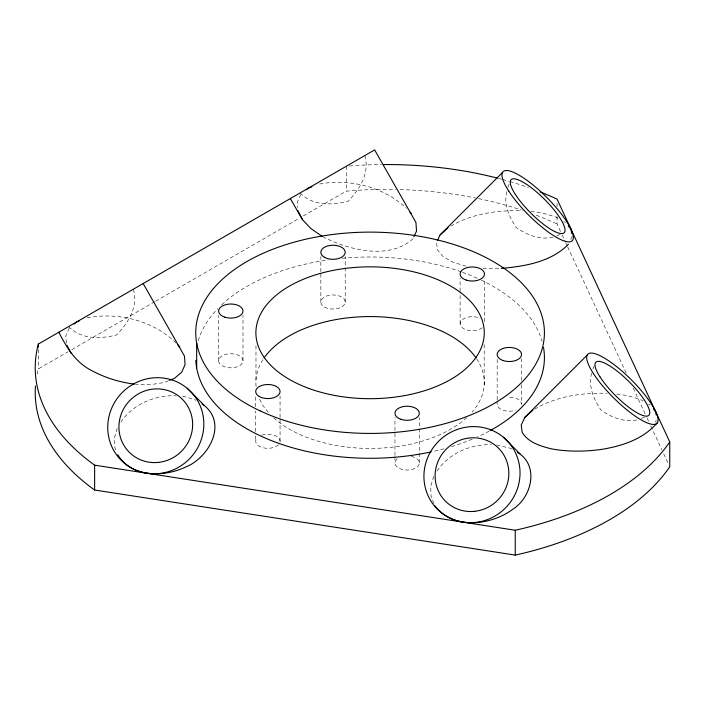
<?xml version="1.0" encoding="UTF-8"?>
<svg xmlns="http://www.w3.org/2000/svg" width="705" height="705" viewBox="0 0 705 705"><rect width="100%" height="100%" fill="white"/><g stroke="black" fill="none" stroke-linecap="round" stroke-linejoin="round"><path stroke-width="0.53" stroke-dasharray="3.52 2.64" d="M218.629 360.784L218.629 315.382M242.996 360.784A12.179 7.032 0 0 0 224.719 354.694A12.179 7.032 0 0 0 224.719 366.873A12.179 7.032 0 0 0 242.996 360.784L242.996 315.382M255.704 431.548L255.704 411.006M255.704 406.679L255.704 395.875M255.977 379.977L255.977 343.22M280.061 441.277L280.061 418.576M280.061 417.492L280.061 395.875M320.845 302.004L320.845 272.817M320.845 271.733L320.845 256.602M345.203 302.004L345.203 256.602M394.959 455.421L394.959 431.636M394.959 430.561L394.959 417.589M419.316 462.991L419.316 417.589M460.109 323.718L460.109 292.372M460.109 291.288L460.109 278.316M484.185 385.018L484.185 342.859M484.467 321.559L484.467 278.316M497.166 399.894L497.166 358.81M521.533 384.754L521.533 404.212A12.179 7.032 0 0 0 507.23 397.285M521.533 380.436L521.533 358.81M506.78 191.645C503.432 204.591 509.283 217.008 516.298 227.548C527.093 235.188 540.321 240.317 553.645 237.065M591.618 373.112C588.067 386.402 593.689 399.277 601.021 410.099C611.817 417.739 625.044 422.868 638.369 419.616M117.206 428.411L114.492 437.611L114.889 447.64L116.581 451.711M433.707 476.307L430.685 486.529L431.081 496.558L434.033 503.67M507.811 187.468L510.217 181.423M592.94 369.015L594.535 364.987M69.293 328.116L65.838 335.747L66.446 344.366M300.762 194.474L297.307 202.106L297.686 207.499M570.68 239.515L572.037 236.66L571.755 234.545M655.403 422.066L656.311 420.162M120.916 422.083C132.637 404.229 155.206 394.738 176.206 395.849M437.109 470.993C448.609 453.43 470.676 443.983 491.332 444.714M413.086 238.669C389.125 260.392 349.178 250.116 323.339 237.003M37.092 374.249A269.618 155.664 0 0 1 38.352 368.918L67.9 351.857M71.716 349.654L154.651 301.775M155.602 301.22L299.546 218.118M303.361 215.915L346.261 191.143A272.297 157.215 0 0 1 395.664 189.486M450.83 226.12C472.235 213.58 497.862 210.002 522.352 210.751M534.637 409.164C556.263 396.272 582.233 392.518 607.076 393.302M556.642 235.875L560.634 234.289M641.365 418.426L646.353 416.443M168.548 380.726L163.727 382.639L150.509 384.63L135.58 384.278M319.665 183.996C349.962 178.391 383.881 187.001 406.433 208.266M87.182 317.788C118.369 311.83 153.734 320.616 176.356 343.37M482.916 268.367L499.202 268.587M496.673 444.961L510.42 448.257L512.174 449.279M530.918 211.394L542.533 212.998L555.769 217.008L558.413 218.515M616.699 394.095L627.256 395.549L640.492 399.559L643.136 401.066M182.621 396.139L194.236 399.347L195.981 400.369M465.987 266.164L452.76 262.163L443.04 256.62L437.488 249.914L436.492 242.502M563.718 221.537L565.489 222.551M648.441 404.088L650.213 405.102M300.136 192.914C312.72 206.089 331.791 205.358 348.111 201.313C359.779 189.204 369.94 173.051 364.82 155.567M68.676 326.547C81.251 339.722 100.322 338.999 116.642 334.945C128.31 322.846 138.48 306.684 133.351 289.2M557.047 216.409L557.047 223.97L561.665 233.928M562.132 234.924L565.366 241.886M565.824 242.881L567.208 245.869M567.675 246.865L626.331 373.262M633.257 388.191L646.652 417.052M647.12 418.047L648.961 422.022M650.812 426.005L661.898 449.896M663.749 453.87L667.899 462.833M557.047 203.437L557.047 206.68M497.166 400.969L497.166 404.212A12.179 7.032 0 0 0 515.443 410.301M394.959 456.505L394.959 462.991M346.261 166.283L346.261 191.143M255.704 435.866L255.704 441.277M38.352 349.46L38.352 368.918M400.061 189.592A272.297 157.215 0 0 1 475.496 197.999M478.607 198.634A272.297 157.215 0 0 1 521.268 209.949M536.241 215.237A272.297 157.215 0 0 1 557.047 223.97M476.58 358.713A114.192 65.926 0 0 1 472.112 412.099M466.719 417.624A114.192 65.926 0 0 1 273.329 417.51M268.323 412.407A114.192 65.926 0 0 1 259.105 398.034M256.091 386.437A114.192 65.926 0 0 1 263.564 358.739M489.332 431.055A174.329 100.648 0 0 1 477.426 436.941M472.244 439.189A174.329 100.648 0 0 1 450.336 446.988M444.009 448.785A174.329 100.648 0 0 1 432.209 451.676M198.237 340.682A174.329 100.648 0 0 1 217.766 308.667M221.634 304.86A174.329 100.648 0 0 1 328.116 259.942M342.348 258.268A174.329 100.648 0 0 1 461.484 271.927M462.515 272.297A174.329 100.648 0 0 1 477.285 278.263M481.11 280.035A174.329 100.648 0 0 1 542.11 341.326M482.273 327.755A12.179 7.032 0 0 1 465.018 329.358A12.179 7.032 0 0 1 462.736 319.365A12.179 7.032 0 0 1 480.123 318.334M278.431 444.793A12.179 7.032 0 0 1 261.793 447.367A12.179 7.032 0 0 1 257.334 437.761M261.793 435.179A12.179 7.032 0 0 1 275.294 435.69A12.179 7.032 0 0 1 279.647 443.092M411.306 456.382A12.179 7.032 0 0 1 418.021 466.146A12.179 7.032 0 0 1 400.449 468.86A12.179 7.032 0 0 1 397.814 458.47M349.53 166.01A272.297 157.215 0 0 1 381.352 164.573M498.329 178.365A272.297 157.215 0 0 1 501.519 179.202M502.577 179.493A272.297 157.215 0 0 1 508.895 181.264M509.935 181.564A272.297 157.215 0 0 1 528.327 187.486M324.406 306.975A12.179 7.032 0 0 0 344.789 303.829A12.179 7.032 0 0 0 329.869 295.21A12.179 7.032 0 0 0 324.406 306.975"/><path stroke-width="1.06" d="M196.669 367.939L196.669 343.079M413.95 236.757L416.54 231.037L415.924 222.419L374.637 149.901L38.352 344.058L38.352 347.301M437.391 240.608L440.105 234.897L502.409 172.593M587.133 355.144L524.828 417.448L521.215 425.053L522.211 432.465C528.309 442.44 540.074 445.895 550.711 448.715C567.525 451.914 584.727 451.72 601.638 449.393C622.356 445.965 643.788 439.056 657.615 422.348M440.105 234.897L448.098 227.609M568.415 244.265C551.098 261.969 524.952 266.358 501.281 268.385M524.828 417.448L532.821 410.16M74.14 324.027L76.572 321.991L79.462 320.837M306.419 189.715L308.041 188.35L311.901 186.825M169.508 380.339L174.338 378.435L181.617 372.302L185.071 364.67L184.463 356.051L143.168 283.533M38.352 344.058A269.618 155.664 0 0 0 94.629 465.168L515.24 530.239A270.077 155.928 0 0 0 669.75 441.947L557.047 199.11A272.297 157.215 0 0 0 540.127 191.875M35.462 386.032A269.618 155.664 0 0 0 94.629 490.028L515.24 555.099A270.077 155.928 0 0 0 669.75 466.807L669.75 441.947M134.54 384.102C119.233 382.277 104.419 377.536 90.892 370.169C75.444 362.158 66.437 347.23 58.859 332.214M517.408 452.346C539.448 465.212 531.931 497.166 512.861 509.213C490.689 525.718 453.236 529.887 434.879 505.705M202.088 403.939C228.57 421.907 209.544 457.651 185.468 467.115C163.895 477.347 131.271 477.602 117.85 454.76M322.352 236.527L310.879 228.543L302.542 219.74L290.328 198.581M503.335 437.179L520.026 453.87M187.142 388.261L203.833 404.961M409.905 211.932L411.297 213.403M177.748 344.842L179.828 347.036M568.265 225.9L571.041 229.257L571.605 233.487M653.676 409.288L655.765 411.808L656.188 414.981M297.915 210.725L302.542 219.74M66.913 345.265L71.082 353.381M515.24 530.239L515.24 555.099M94.629 465.168L94.629 490.028M264.146 357.893A114.192 65.926 0 0 1 370.01 316.571A114.192 65.926 0 0 1 475.972 357.823M543.493 347.327A174.329 100.648 0 0 1 490.283 430.535M431.178 451.896A174.329 100.648 0 0 1 195.814 360.299M383.546 164.556A272.297 157.215 0 0 1 497.254 178.083M260.083 410.856A174.329 100.648 0 0 0 542.207 348.728A174.329 100.648 0 0 0 307.953 238.731A174.329 100.648 0 0 0 260.083 410.856M466.199 280.088A12.179 7.032 0 0 0 484.467 273.989A12.179 7.032 0 0 0 466.199 267.909A12.179 7.032 0 0 0 466.199 280.088M259.273 396.518A12.179 7.032 0 0 0 279.647 393.372A12.179 7.032 0 0 0 264.727 384.754A12.179 7.032 0 0 0 259.273 396.518M503.255 360.581A12.179 7.032 0 0 0 521.533 354.492A12.179 7.032 0 0 0 503.255 348.393A12.179 7.032 0 0 0 503.255 360.581M401.048 419.352A12.179 7.032 0 0 0 419.316 413.262A12.179 7.032 0 0 0 401.048 407.173A12.179 7.032 0 0 0 401.048 419.352M224.719 317.144A12.179 7.032 0 0 0 242.996 311.055A12.179 7.032 0 0 0 224.719 304.965A12.179 7.032 0 0 0 224.719 317.144M309.239 388.561A114.192 65.926 0 0 0 484.185 335.289A114.192 65.926 0 0 0 316.809 274.457A114.192 65.926 0 0 0 309.239 388.561M324.406 257.255A12.179 7.032 0 0 0 344.789 254.1A12.179 7.032 0 0 0 329.869 245.49A12.179 7.032 0 0 0 324.406 257.255M159.365 473.513A48.883 47.217 -45 0 0 195.496 397.32A48.883 47.217 -45 0 0 112.492 406.397A48.883 47.217 -45 0 0 159.365 473.513M475.558 522.431A48.883 47.217 -45 0 0 511.689 446.239A48.883 47.217 -45 0 0 428.684 455.315A48.883 47.217 -45 0 0 475.558 522.431M593.399 373.527A48.883 12.655 45 0 0 654.927 424.331A48.883 12.655 45 0 0 618.796 368.38A48.883 12.655 45 0 0 593.399 373.527M508.675 190.976A48.883 12.655 45 0 0 570.204 241.78A48.883 12.655 45 0 0 534.073 185.829A48.883 12.655 45 0 0 508.675 190.976M515.417 194.518A37.506 9.703 45 0 0 562.625 233.496A37.506 9.703 45 0 0 534.901 190.57A37.506 9.703 45 0 0 515.417 194.518M600.14 377.069A37.506 9.703 45 0 0 647.349 416.047A37.506 9.703 45 0 0 619.625 373.121A37.506 9.703 45 0 0 600.14 377.069M474.721 511.31A37.506 36.228 -45 0 0 502.445 452.857A37.506 36.228 -45 0 0 438.757 459.819A37.506 36.228 -45 0 0 474.721 511.31M158.528 462.392A37.506 36.228 -45 0 0 186.252 403.939A37.506 36.228 -45 0 0 122.573 410.9A37.506 36.228 -45 0 0 158.528 462.392"/></g></svg>
